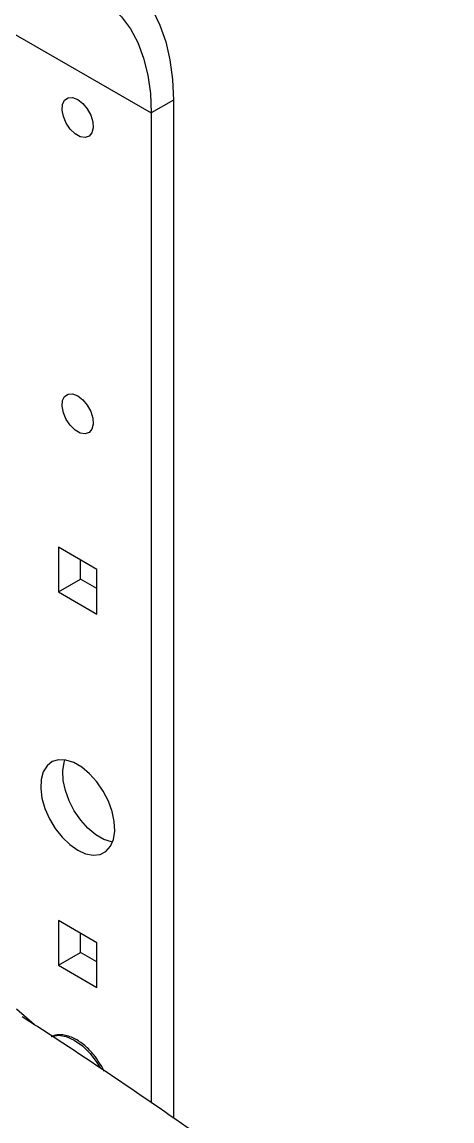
# Model space of a CAD drawing. Extents: x 16.7 to 113.1, y 4.5 to 84.5.
# Drawn here: x 84.54 to 87.13, y 12.36 to 18.97 of the extents above; entities that cross this region are included whole.
import ezdxf

# ---------------------------------------------------------------- set-up
doc = ezdxf.new("R2010")
doc.units = 0
doc.header["$MEASUREMENT"] = 0
doc.layers.add('OBJECT', color=7, linetype='CONTINUOUS')

msp = doc.modelspace()

# ---------------------------------------------------------------- linework, layer by layer
at = {"layer": 'OBJECT'}
for p, q in [((84.4353, 18.9356), (85.3192, 18.4254)), ((85.4521, 18.5021), (85.3192, 18.4254)), ((85.4521, 18.5021), (85.4521, 12.3778)), ((85.3192, 18.4254), (85.3192, 12.4706)), ((84.9932, 15.6773), (84.7613, 15.8112)), ((84.7613, 15.8112), (84.7613, 15.5433)), ((84.8942, 15.6201), (84.8942, 15.7344)), ((84.9932, 15.4094), (84.9932, 15.6773)), ((84.7613, 15.5433), (84.8942, 15.6201)), ((84.9932, 15.5629), (84.8942, 15.6201)), ((84.7613, 15.5433), (84.9932, 15.4094)), ((84.9932, 13.4318), (84.7613, 13.5657)), ((84.7613, 13.5657), (84.7613, 13.2978)), ((84.8942, 13.3746), (84.8942, 13.4889)), ((84.9932, 13.164), (84.9932, 13.4318)), ((84.7613, 13.2978), (84.8942, 13.3746)), ((84.9932, 13.3174), (84.8942, 13.3746)), ((84.7613, 13.2978), (84.9932, 13.164)), ((84.6176, 12.9385), (84.5096, 13.0335))]:
    msp.add_line(p, q, dxfattribs=at)
at = {"layer": 'OBJECT', "flags": 128}
for points in [[(84.2585, 19.1914), (84.3687, 19.2491), (84.4779, 19.2945), (84.5852, 19.3273), (84.6897, 19.3472), (84.7906, 19.354), (84.8869, 19.3477), (84.9778, 19.3282), (85.0627, 19.2959), (85.1406, 19.2508), (85.2111, 19.1936), (85.2734, 19.1245), (85.327, 19.0442), (85.3715, 18.9535), (85.4066, 18.853), (85.4318, 18.7436), (85.447, 18.6263), (85.4521, 18.5021)], [(84.2585, 19.0379), (84.3625, 19.092), (84.4655, 19.1338), (84.5664, 19.1629), (84.6644, 19.179), (84.7585, 19.1819), (84.8478, 19.1716), (84.9314, 19.1483), (85.0085, 19.1121), (85.0784, 19.0634), (85.1404, 19.0026), (85.194, 18.9304), (85.2385, 18.8475), (85.2735, 18.7545), (85.2988, 18.6526), (85.3141, 18.5425), (85.3192, 18.4254)], [(84.8773, 18.5053), (84.9077, 18.4819), (84.9348, 18.4493), (84.9557, 18.4111), (84.9681, 18.3713), (84.9706, 18.3343), (84.9631, 18.3042), (84.9462, 18.2841), (84.9219, 18.2763), (84.8927, 18.2815), (84.8618, 18.2993), (84.8327, 18.3277), (84.8083, 18.3637), (84.7915, 18.4032), (84.7839, 18.4421), (84.7864, 18.4761), (84.7988, 18.5016), (84.8197, 18.5158), (84.8468, 18.517), (84.8773, 18.5053)], [(84.8773, 16.7228), (84.9077, 16.6994), (84.9348, 16.6668), (84.9557, 16.6285), (84.9681, 16.5888), (84.9706, 16.5518), (84.9631, 16.5217), (84.9462, 16.5016), (84.9219, 16.4938), (84.8927, 16.499), (84.8618, 16.5168), (84.8327, 16.5452), (84.8083, 16.5812), (84.7915, 16.6207), (84.7839, 16.6596), (84.7864, 16.6936), (84.7988, 16.7191), (84.8197, 16.7332), (84.8468, 16.7345), (84.8773, 16.7228)], [(84.8773, 13.9895), (84.9251, 13.9678), (84.9708, 13.9592), (85.0121, 13.9641), (85.047, 13.9822), (85.0741, 14.0126), (85.0919, 14.054), (85.0997, 14.1044), (85.0971, 14.1614), (85.0842, 14.2224), (85.0616, 14.2846), (85.0304, 14.345), (84.9921, 14.4008), (84.9484, 14.4494), (84.9013, 14.4885), (84.8532, 14.5163), (84.8061, 14.5315), (84.7624, 14.5334), (84.7241, 14.5218), (84.6929, 14.4974), (84.6703, 14.4613), (84.6575, 14.4152), (84.6548, 14.3611), (84.6626, 14.3018), (84.6805, 14.2398), (84.7075, 14.1782), (84.7425, 14.1197), (84.7837, 14.0672), (84.8294, 14.0231), (84.8773, 13.9895)], [(85.0865, 14.0377), (85.0813, 14.0386), (85.0343, 14.0538), (84.9861, 14.0816), (84.9391, 14.1207), (84.8954, 14.1693), (84.857, 14.2251), (84.8258, 14.2855), (84.8033, 14.3477), (84.7904, 14.4087), (84.7878, 14.4657), (84.7956, 14.5161), (84.8009, 14.5324)], [(84.7186, 12.8679), (84.7203, 12.8686), (84.7614, 12.8759), (84.8076, 12.8686), (84.8564, 12.8469), (84.9052, 12.8122), (84.9514, 12.7662), (84.9926, 12.7114), (85.0119, 12.679)]]:
    msp.add_lwpolyline(points, dxfattribs=at)
at = {"layer": 'OBJECT'}
for points, knots in [([(85.3634, 10.9868), (85.1991, 11.1032), (84.8648, 11.3401), (84.3539, 11.6911), (83.8255, 12.0456), (83.2952, 12.3916), (82.7676, 12.7265), (82.2473, 13.0477), (81.7232, 13.3629), (81.3725, 13.566), (81.1965, 13.6679)], [0, 0, 0, 0, 0.118989, 0.241992, 0.369009, 0.500039, 0.623805, 0.748387, 0.873785, 1, 1, 1, 1]), ([(81.2065, 13.6856), (81.5551, 13.482), (82.2524, 13.0747), (83.2962, 12.4186), (84.3378, 11.7329), (85.029, 11.2467), (85.3746, 11.0036)], [0, 0, 0, 0, 0.25003, 0.500058, 0.750055, 1, 1, 1, 1]), ([(87.1261, 11.1405), (87.0567, 11.1955), (86.8171, 11.3855), (86.3984, 11.7011), (85.8704, 12.0873), (85.3332, 12.4631), (84.8909, 12.7631), (84.6251, 12.934), (84.5435, 12.9864)], [0, 0, 0, 0, 0.0839488, 0.289789, 0.495873, 0.7021638, 0.9086263, 1, 1, 1, 1]), ([(85.0173, 12.6944), (85.0064, 12.7119), (84.9911, 12.7365), (84.9649, 12.769), (84.9415, 12.7944), (84.9123, 12.8206), (84.8809, 12.8433), (84.8476, 12.8613), (84.8132, 12.8737), (84.7785, 12.8792), (84.7469, 12.8782), (84.7289, 12.871), (84.7211, 12.868)], [0, 0, 0, 0, 0.141277, 0.198322, 0.291954, 0.387413, 0.488262, 0.592, 0.698112, 0.806366, 0.917427, 1, 1, 1, 1]), ([(85.036, 12.6583), (85.035, 12.6606), (85.0296, 12.6729), (85.0228, 12.6848), (85.0173, 12.6944)], [0, 0, 0, 0, 0.186497, 1, 1, 1, 1])]:
    msp.add_open_spline(points, degree=3, knots=knots, dxfattribs=at)

doc.saveas('drawing.dxf')
